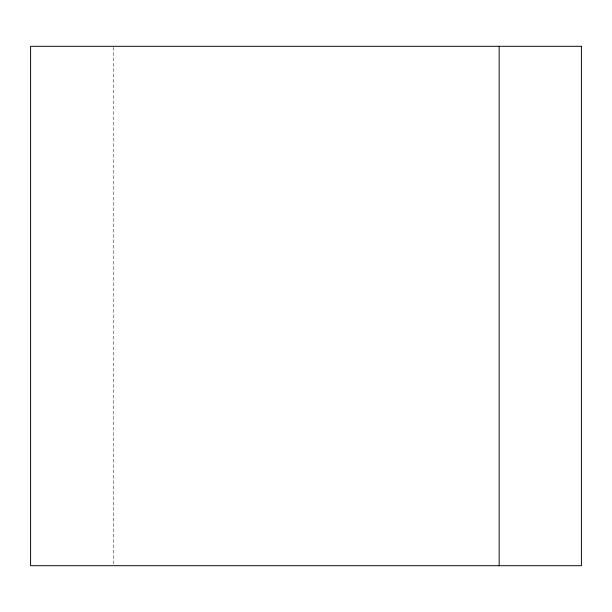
<?xml version="1.0" encoding="UTF-8"?>
<svg xmlns="http://www.w3.org/2000/svg" width="612" height="612" viewBox="0 0 612 612"><rect width="100%" height="100%" fill="white"/><g stroke="black" fill="none" stroke-linecap="round" stroke-linejoin="round"><path stroke-width="0.46" stroke-dasharray="3.06 2.29" d="M113.396 47.246L113.396 564.754"/><path stroke-width="0.92" d="M499.163 46.298L499.163 565.702M581.4 46.298L30.6 46.298L30.6 565.702L581.4 565.702L581.4 46.298"/></g></svg>
